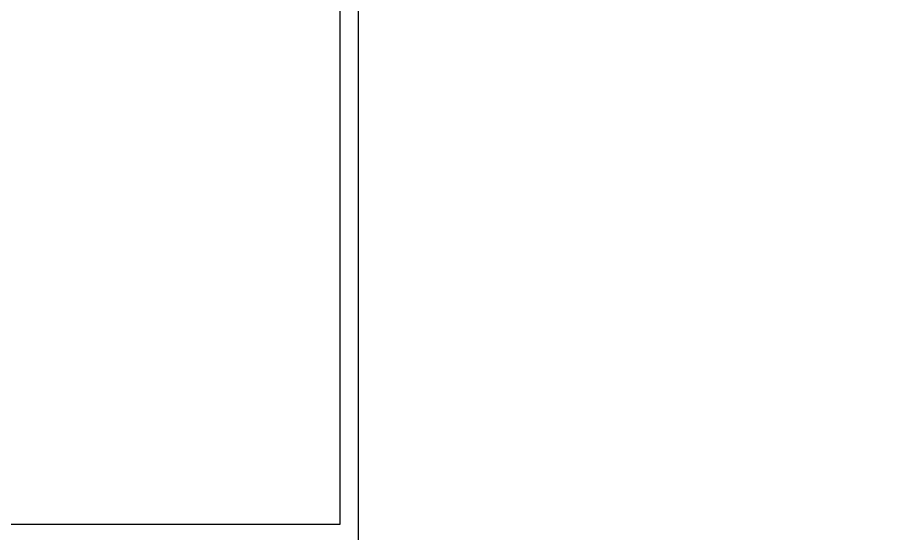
# Model space of a CAD drawing. Header units: inches. Extents: x 21 to 32698, y 13 to 3712.
# Drawn here: x 17918.13 to 17927.36, y 967.08 to 972.6 of the extents above; entities that cross this region are included whole.
import ezdxf

# ---------------------------------------------------------------- set-up
doc = ezdxf.new("R2010")
doc.units = ezdxf.units.IN
doc.header["$MEASUREMENT"] = 0
doc.set_wipeout_variables(frame=1)
for name, color, linetype, lineweight in [('Z_MİM_-KM-GLAZ', 8, 'Continuous', 25), ('Z_MİM_-KM-IZO-THERMAL', 8, 'Continuous', 25), ('Z_MİM_-KM-WALL-PLASTER', 8, 'Continuous', 25), ('Z_MİM_ALUMINIUM', 8, 'Continuous', 25)]:
    doc.layers.add(name, color=color, linetype=linetype, lineweight=lineweight)

# ---------------------------------------------------------------- blocks, each defined once
blk = doc.blocks.new('-KM-AL1 150_900')
blk.add_wipeout([(151.4879, -34.02), (151.7258, -15.4799), (149.45, -15.45), (149.45, 7.15), (9.45, 7.15), (9.45, -15.45), (7.3978, -15.45), (7.5673, -34.0611)])
at = {"layer": 'Z_MİM_ALUMINIUM', "elevation": 0.0016}
blk.add_lwpolyline([(84.5118, -30.93), (84.5118, -21.47, 0.41421)], format="xyb", dxfattribs=at)
blk.add_lwpolyline([(84.3118, -23.1), (84.3118, -30.35), (79.7118, -30.35), (79.7118, -23.1)], dxfattribs=at)

msp = doc.modelspace()

# ---------------------------------------------------------------- linework, layer by layer
at = {"layer": 'Z_MİM_-KM-IZO-THERMAL'}
msp.add_lwpolyline([(18844.2143, 969.5831), (17329.2138, 969.5831), (17329.2138, 999.5831), (16654.2133, 999.5831), (16654.2133, 969.5831), (15319.214, 969.5831), (15319.214, 1624.5832), (15029.2142, 1624.5832), (15029.2148, 2594.5843), (18844.2143, 2594.5843)], close=True, dxfattribs=at)
at = {"layer": 'Z_MİM_-KM-WALL-PLASTER'}
msp.add_lwpolyline([(18846.7143, 967.0831), (17326.7138, 967.0831), (17326.7138, 997.0831), (16656.7133, 997.0831), (16656.7133, 967.0831), (15316.714, 967.0831), (15316.714, 1622.0832), (15026.7142, 1622.0832), (15026.7148, 2597.0843), (18846.7143, 2597.0843)], close=True, dxfattribs=at)

# ---------------------------------------------------------------- next in the draw order: block references
at = {"layer": 'Z_MİM_-KM-GLAZ'}
msp.add_blockref('-KM-AL1 150_900', (17837.2637, 997.5331), dxfattribs=at)

doc.saveas('drawing.dxf')
